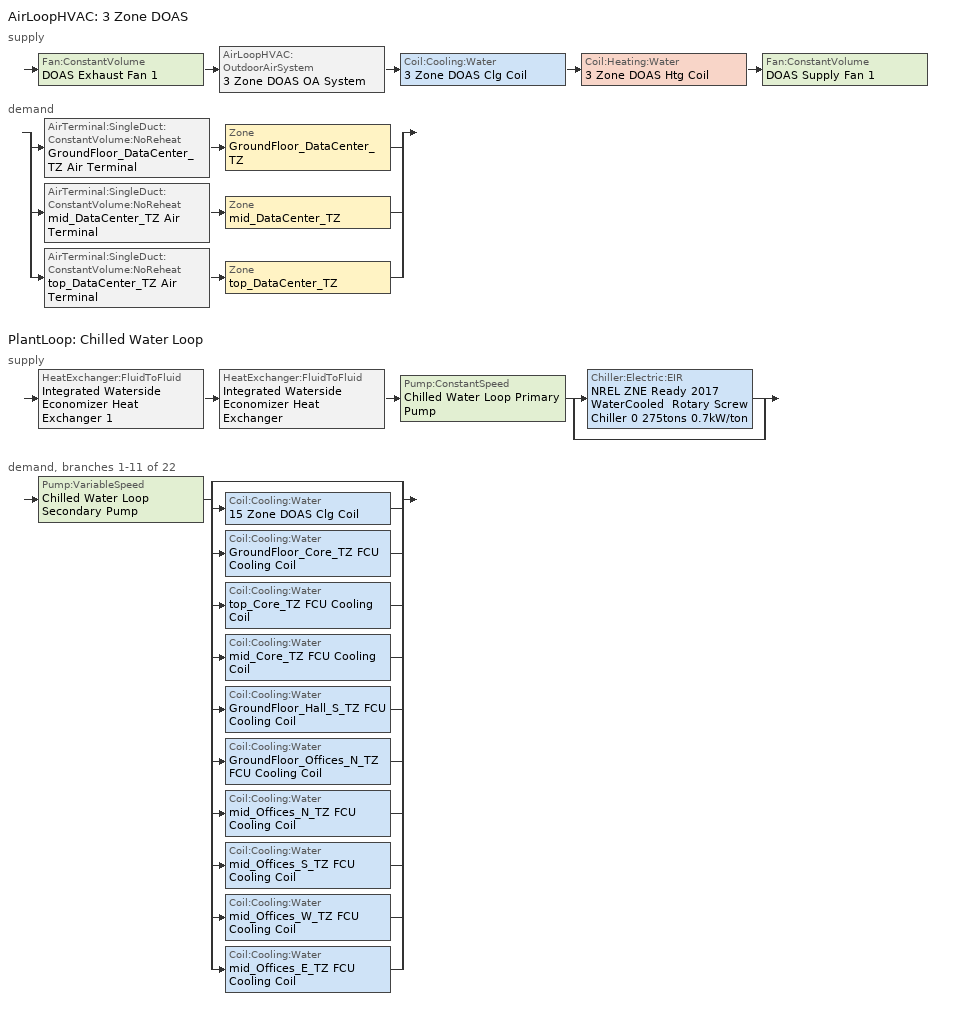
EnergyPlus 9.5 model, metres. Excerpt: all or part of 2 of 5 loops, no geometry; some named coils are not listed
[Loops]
AirLoopHVAC '3 Zone DOAS'
 supply: Fan:ConstantVolume 'DOAS Exhaust Fan 1' > AirLoopHVAC:OutdoorAirSystem '3 Zone DOAS OA System' > Coil:Cooling:Water '3 Zone DOAS Clg Coil' > Coil:Heating:Water '3 Zone DOAS Htg Coil' > Fan:ConstantVolume 'DOAS Supply Fan 1'
 demand: split
  | AirTerminal:SingleDuct:ConstantVolume:NoReheat 'GroundFloor_DataCenter_TZ Air Terminal' > Zone 'GroundFloor_DataCenter_TZ'
  | AirTerminal:SingleDuct:ConstantVolume:NoReheat 'mid_DataCenter_TZ Air Terminal' > Zone 'mid_DataCenter_TZ'
  | AirTerminal:SingleDuct:ConstantVolume:NoReheat 'top_DataCenter_TZ Air Terminal' > Zone 'top_DataCenter_TZ'
PlantLoop 'Chilled Water Loop'
 supply: HeatExchanger:FluidToFluid 'Integrated Waterside Economizer Heat Exchanger 1' > HeatExchanger:FluidToFluid 'Integrated Waterside Economizer Heat Exchanger' > Pump:ConstantSpeed 'Chilled Water Loop Primary Pump' > split
  | Chiller:Electric:EIR 'NREL ZNE Ready 2017 WaterCooled  Rotary Screw Chiller 0 275tons 0.7kW/ton'
  | bypass
 demand, branches 1-11 of 22: Pump:VariableSpeed 'Chilled Water Loop Secondary Pump' > split
  | bypass
  | Coil:Cooling:Water '15 Zone DOAS Clg Coil'
  | Coil:Cooling:Water 'GroundFloor_Core_TZ FCU Cooling Coil'
  | Coil:Cooling:Water 'top_Core_TZ FCU Cooling Coil'
  | Coil:Cooling:Water 'mid_Core_TZ FCU Cooling Coil'
  | Coil:Cooling:Water 'GroundFloor_Hall_S_TZ FCU Cooling Coil'
  | Coil:Cooling:Water 'GroundFloor_Offices_N_TZ FCU Cooling Coil'
  | Coil:Cooling:Water 'mid_Offices_N_TZ FCU Cooling Coil'
  | Coil:Cooling:Water 'mid_Offices_S_TZ FCU Cooling Coil'
  | Coil:Cooling:Water 'mid_Offices_W_TZ FCU Cooling Coil'
  | Coil:Cooling:Water 'mid_Offices_E_TZ FCU Cooling Coil'
[ZoneControl:Thermostat] Temperature Difference Between Cutout And Setpoint {deltaC}=0
Name | Zone or ZoneList | Control Type Schedule | Control 1
GroundFloor_DataCenter_TZ Thermostat | GroundFloor_DataCenter_TZ | GroundFloor_DataCenter_TZ Thermostat Schedule | DataCenter Cooling Setpoints Dual SP Control
mid_DataCenter_TZ Thermostat | mid_DataCenter_TZ | mid_DataCenter_TZ Thermostat Schedule | {99f496a8-7f20-4b6c-8b70-f49e0fe64229} 1
top_DataCenter_TZ Thermostat | top_DataCenter_TZ | top_DataCenter_TZ Thermostat Schedule | {99f496a8-7f20-4b6c-8b70-f49e0fe64229}
[ThermostatSetpoint:DualSetpoint] Heating Setpoint Temperature Schedule=Heating_DC; Cooling Setpoint Temperature Schedule=Cooling_DC
DataCenter Cooling Setpoints Dual SP Control; {99f496a8-7f20-4b6c-8b70-f49e0fe64229} 1; {99f496a8-7f20-4b6c-8b70-f49e0fe64229}
[AirTerminal:SingleDuct:ConstantVolume:NoReheat] Availability Schedule=Always On Discrete; Maximum Air Flow Rate {m3/s}=AutoSize
GroundFloor_DataCenter_TZ Air Terminal; mid_DataCenter_TZ Air Terminal; top_DataCenter_TZ Air Terminal
[Fan:OnOff] Availability Schedule=Always On Discrete; Fan Total Efficiency=0.385; Pressure Rise {Pa}=530.303; Maximum Flow Rate {m3/s}=Autosize; Motor Efficiency=0.7; Motor In Airstream Fraction=1
Name | Fan Power Ratio Function of Speed Ratio Curve | Fan Efficiency Ratio Function of Speed Ratio Curve
GroundFloor_Core_TZ Fan Coil fan | Fan On Off Power Curve | Fan On Off Efficiency Curve
GroundFloor_Hall_S_TZ Fan Coil fan | Fan On Off Power Curve 3 | Fan On Off Efficiency Curve 3
GroundFloor_Offices_N_TZ Fan Coil fan | Fan On Off Power Curve 4 | Fan On Off Efficiency Curve 4
mid_Core_TZ Fan Coil fan | Fan On Off Power Curve 2 | Fan On Off Efficiency Curve 2
mid_Offices_E_TZ Fan Coil fan | Fan On Off Power Curve 8 | Fan On Off Efficiency Curve 8
mid_Offices_N_TZ Fan Coil fan | Fan On Off Power Curve 5 | Fan On Off Efficiency Curve 5
mid_Offices_S_TZ Fan Coil fan | Fan On Off Power Curve 6 | Fan On Off Efficiency Curve 6
mid_Offices_W_TZ Fan Coil fan | Fan On Off Power Curve 7 | Fan On Off Efficiency Curve 7
top_Core_TZ Fan Coil fan | Fan On Off Power Curve 1 | Fan On Off Efficiency Curve 1
[Coil:Cooling:Water] Availability Schedule=Always On Discrete; Design Water Flow Rate {m3/s}=Autosize; Design Air Flow Rate {m3/s}=Autosize; Design Inlet Water Temperature {C}=Autosize; Design Inlet Air Temperature {C}=Autosize; Design Outlet Air Temperature {C}=Autosize; Design Inlet Air Humidity Ratio {kgWater/kgDryAir}=Autosize; Design Outlet Air Humidity Ratio {kgWater/kgDryAir}=Autosize; Type of Analysis=SimpleAnalysis; Heat Exchanger Configuration=CrossFlow
GroundFloor_Core_TZ FCU Cooling Coil; GroundFloor_Hall_S_TZ FCU Cooling Coil; GroundFloor_Offices_N_TZ FCU Cooling Coil; mid_Core_TZ FCU Cooling Coil; mid_Offices_E_TZ FCU Cooling Coil; mid_Offices_N_TZ FCU Cooling Coil; mid_Offices_S_TZ FCU Cooling Coil; mid_Offices_W_TZ FCU Cooling Coil; top_Core_TZ FCU Cooling Coil; 3 Zone DOAS Clg Coil
[Coil:Heating:Water]
3 Zone DOAS Htg Coil: Availability Schedule=Always On Discrete; U-Factor Times Area Value {W/K}=Autosize; Maximum Water Flow Rate {m3/s}=Autosize; Performance Input Method=UFactorTimesAreaAndDesignWaterFlowRate; Rated Capacity {W}=Autosize; Rated Inlet Water Temperature {C}=50; Rated Inlet Air Temperature {C}=16.5; Rated Outlet Water Temperature {C}=38; Rated Outlet Air Temperature {C}=32.2; Rated Ratio for Air and Water Convection=0.5
[ZoneHVAC:FourPipeFanCoil] Availability Schedule=Always On Discrete; Capacity Control Method=CyclingFan; Maximum Supply Air Flow Rate {m3/s}=Autosize; Maximum Outdoor Air Flow Rate {m3/s}=0; Maximum Cold Water Flow Rate {m3/s}=Autosize; Maximum Hot Water Flow Rate {m3/s}=Autosize; Minimum Supply Air Temperature in Cooling Mode {C}=Autosize; Maximum Supply Air Temperature in Heating Mode {C}=Autosize
Name | Supply Air Fan | Cooling Coil | Heating Coil
GroundFloor_Core_TZ FCU | GroundFloor_Core_TZ Fan Coil fan | GroundFloor_Core_TZ FCU Cooling Coil | GroundFloor_Core_TZ FCU Heating Coil
GroundFloor_Hall_S_TZ FCU | GroundFloor_Hall_S_TZ Fan Coil fan | GroundFloor_Hall_S_TZ FCU Cooling Coil | GroundFloor_Hall_S_TZ FCU Heating Coil
GroundFloor_Offices_N_TZ FCU | GroundFloor_Offices_N_TZ Fan Coil fan | GroundFloor_Offices_N_TZ FCU Cooling Coil | GroundFloor_Offices_N_TZ FCU Heating Coil
mid_Core_TZ FCU | mid_Core_TZ Fan Coil fan | mid_Core_TZ FCU Cooling Coil | mid_Core_TZ FCU Heating Coil
mid_Offices_E_TZ FCU | mid_Offices_E_TZ Fan Coil fan | mid_Offices_E_TZ FCU Cooling Coil | mid_Offices_E_TZ FCU Heating Coil
mid_Offices_N_TZ FCU | mid_Offices_N_TZ Fan Coil fan | mid_Offices_N_TZ FCU Cooling Coil | mid_Offices_N_TZ FCU Heating Coil
mid_Offices_S_TZ FCU | mid_Offices_S_TZ Fan Coil fan | mid_Offices_S_TZ FCU Cooling Coil | mid_Offices_S_TZ FCU Heating Coil
mid_Offices_W_TZ FCU | mid_Offices_W_TZ Fan Coil fan | mid_Offices_W_TZ FCU Cooling Coil | mid_Offices_W_TZ FCU Heating Coil
top_Core_TZ FCU | top_Core_TZ Fan Coil fan | top_Core_TZ FCU Cooling Coil | top_Core_TZ FCU Heating Coil
[Zone equipment]
GroundFloor_DataCenter_TZ: GroundFloor_DataCenter_TZ Air Terminal, GroundFloor_DataCenter_TZ FCU
mid_DataCenter_TZ: mid_DataCenter_TZ Air Terminal, mid_DataCenter_TZ FCU
top_DataCenter_TZ: top_DataCenter_TZ Air Terminal, top_DataCenter_TZ FCU
[Sizing:Zone] Zone Cooling Design Supply Air Temperature Input Method=SupplyAirTemperature; Zone Cooling Design Supply Air Temperature {C}=13; Zone Cooling Design Supply Air Temperature Difference {deltaC}=10; Zone Heating Design Supply Air Temperature Input Method=SupplyAirTemperature; Zone Heating Design Supply Air Temperature {C}=40; Zone Heating Design Supply Air Temperature Difference {deltaC}=10; Zone Cooling Design Supply Air Humidity Ratio {kgWater/kgDryAir}=0.0085; Zone Heating Design Supply Air Humidity Ratio {kgWater/kgDryAir}=0.008; Design Specification Outdoor Air Object=DSOA DataCenter; Cooling Design Air Flow Method=DesignDay; Cooling Design Air Flow Rate {m3/s}=0; Cooling Minimum Air Flow per Zone Floor Area {m3/s-m2}=0.000762; Cooling Minimum Air Flow {m3/s}=0; Cooling Minimum Air Flow Fraction=0; Heating Design Air Flow Method=DesignDay; Heating Design Air Flow Rate {m3/s}=0; Heating Maximum Air Flow per Zone Floor Area {m3/s-m2}=0.002; Heating Maximum Air Flow {m3/s}=0.142; Heating Maximum Air Flow Fraction=0.3; Account for Dedicated Outdoor Air System=Yes; Dedicated Outdoor Air System Control Strategy=NeutralSupplyAir; Dedicated Outdoor Air Low Setpoint Temperature for Design {C}=15.5; Dedicated Outdoor Air High Setpoint Temperature for Design {C}=21
GroundFloor_DataCenter_TZ; mid_DataCenter_TZ; top_DataCenter_TZ
[Controller:MechanicalVentilation]
3 Zone DOAS Mechanical Ventilation Controller: Availability Schedule=3 Zone DOAS Occ Sch; Demand Controlled Ventilation=No; System Outdoor Air Method=ZoneSum; Zone or ZoneList 1=GroundFloor_DataCenter_TZ; Design Specification Outdoor Air Object Name 1=DSOA DataCenter; Zone or ZoneList 2=mid_DataCenter_TZ; Design Specification Outdoor Air Object Name 2=DSOA DataCenter; Zone or ZoneList 3=top_DataCenter_TZ; Design Specification Outdoor Air Object Name 3=DSOA DataCenter
[DesignSpecification:OutdoorAir]
DSOA DataCenter: Outdoor Air Method=Sum; Outdoor Air Flow per Person {m3/s-person}=0; Outdoor Air Flow per Zone Floor Area {m3/s-m2}=0.00043; Outdoor Air Flow per Zone {m3/s}=0; Outdoor Air Flow Air Changes per Hour {1/hr}=0
[AirLoopHVAC]
3 Zone DOAS: Design Supply Air Flow Rate {m3/s}=AutoSize; Design Return Air Flow Fraction of Supply Air Flow=1
[Sizing:System]
3 Zone DOAS: Type of Load to Size On=VentilationRequirement; Design Outdoor Air Flow Rate {m3/s}=Autosize; Central Heating Maximum System Air Flow Ratio=1; Preheat Design Temperature {C}=7; Preheat Design Humidity Ratio {kgWater/kgDryAir}=0.008; Precool Design Temperature {C}=12.8; Precool Design Humidity Ratio {kgWater/kgDryAir}=0.008; Central Cooling Design Supply Air Temperature {C}=15.5; Central Heating Design Supply Air Temperature {C}=21; Type of Zone Sum to Use=Coincident; 100% Outdoor Air in Cooling=Yes; 100% Outdoor Air in Heating=Yes; Central Cooling Design Supply Air Humidity Ratio {kgWater/kgDryAir}=0.0085; Central Heating Design Supply Air Humidity Ratio {kgWater/kgDryAir}=0.008; Cooling Supply Air Flow Rate Method=DesignDay; Cooling Supply Air Flow Rate {m3/s}=0; Cooling Supply Air Flow Rate Per Floor Area {m3/s-m2}=0.00996765; Cooling Fraction of Autosized Cooling Supply Air Flow Rate=1; Cooling Supply Air Flow Rate Per Unit Cooling Capacity {m3/s-W}=3.94755e-05; Heating Supply Air Flow Rate Method=DesignDay; Heating Supply Air Flow Rate {m3/s}=0; Heating Supply Air Flow Rate Per Floor Area {m3/s-m2}=0.00996765; Heating Fraction of Autosized Heating Supply Air Flow Rate=1; Heating Fraction of Autosized Cooling Supply Air Flow Rate=1; Heating Supply Air Flow Rate Per Unit Heating Capacity {m3/s-W}=3.15882e-05; System Outdoor Air Method=ZoneSum; Zone Maximum Outdoor Air Fraction=1; Cooling Design Capacity Method=CoolingDesignCapacity; Cooling Design Capacity {W}=Autosize; Cooling Design Capacity Per Floor Area {W/m2}=234.7; Fraction of Autosized Cooling Design Capacity=1; Heating Design Capacity Method=HeatingDesignCapacity; Heating Design Capacity {W}=Autosize; Heating Design Capacity Per Floor Area {W/m2}=157; Fraction of Autosized Heating Design Capacity=1; Central Cooling Capacity Control Method=OnOff
[Controller:WaterCoil] Control Variable=Temperature; Actuator Variable=Flow; Maximum Actuated Flow {m3/s}=Autosize; Minimum Actuated Flow {m3/s}=0
Name | Action | Controller Convergence Tolerance {deltaC}
3 Zone DOAS Clg Coil Controller | Reverse | Autosize
3 Zone DOAS Htg Coil Controller | Normal | 0.0001
[Fan:ConstantVolume] Availability Schedule=3 Zone DOAS Occ Sch; Fan Total Efficiency=0.455; Maximum Flow Rate {m3/s}=AutoSize; Motor Efficiency=0.7; Motor In Airstream Fraction=1
Name | Pressure Rise {Pa}
DOAS Exhaust Fan 1 | 373.633
DOAS Supply Fan 1 | 650
[SetpointManager:MixedAir] Control Variable=Temperature
Name | Setpoint Node or NodeList
DOAS Exhaust Fan 1 Outlet Air Node OS Default SPM | DOAS Exhaust Fan 1 Outlet Air Node
3 Zone DOAS Mixed Air Node OS Default SPM | 3 Zone DOAS Mixed Air Node
3 Zone DOAS Clg Coil Outlet Air Node OS Default SPM | 3 Zone DOAS Clg Coil Outlet Air Node
3 Zone DOAS Htg Coil Outlet Air Node OS Default SPM | 3 Zone DOAS Htg Coil Outlet Air Node
[Controller:OutdoorAir]
3 Zone DOAS Outdoor Air Controller: Minimum Outdoor Air Flow Rate {m3/s}=Autosize; Maximum Outdoor Air Flow Rate {m3/s}=Autosize; Economizer Control Type=NoEconomizer; Economizer Control Action Type=ModulateFlow; Lockout Type=LockoutWithHeating; Minimum Limit Type=FixedMinimum; Minimum Outdoor Air Schedule=3 Zone DOAS Occ Sch; Minimum Fraction of Outdoor Air Schedule=Always On Discrete; Mechanical Ventilation Controller=3 Zone DOAS Mechanical Ventilation Controller; High Humidity Control=No; Control High Indoor Humidity Based on Outdoor Humidity Ratio=Yes; Heat Recovery Bypass Control Type=BypassWhenWithinEconomizerLimits
[SetpointManager:OutdoorAirReset]
3 Zone DOAS SAT Reset: Control Variable=Temperature; Setpoint at Outdoor Low Temperature {C}=21; Outdoor Low Temperature {C}=13; Setpoint at Outdoor High Temperature {C}=15.5; Outdoor High Temperature {C}=21; Setpoint Node or NodeList=3 Zone DOAS Supply Outlet Node
[PlantLoop]
Chilled Water Loop: Fluid Type=Water; Plant Equipment Operation Scheme=Chilled Water Loop Operation Schemes; Maximum Loop Temperature {C}=40; Minimum Loop Temperature {C}=1; Maximum Loop Flow Rate {m3/s}=Autosize; Minimum Loop Flow Rate {m3/s}=0; Plant Loop Volume {m3}=Autocalculate; Load Distribution Scheme=Optimal; Plant Loop Demand Calculation Scheme=SingleSetpoint; Common Pipe Simulation=CommonPipe
[Sizing:Plant]
Chilled Water Loop: Loop Type=Cooling; Design Loop Exit Temperature {C}=6.7; Loop Design Temperature Difference {deltaC}=5.6; Sizing Option=NonCoincident; Zone Timesteps in Averaging Window=1; Coincident Sizing Factor Mode=None
[HeatExchanger:FluidToFluid] Availability Schedule=Always On Discrete; Loop Demand Side Design Flow Rate {m3/s}=Autosize; Loop Supply Side Design Flow Rate {m3/s}=Autosize; Heat Exchange Model Type=CounterFlow; Heat Exchanger U-Factor Times Area Value {W/K}=Autosize; Control Type=CoolingDifferentialOnOff; Minimum Temperature Difference to Activate Heat Exchanger {deltaC}=0; Heat Transfer Metering End Use Type=FreeCooling; Component Override Cooling Control Temperature Mode=Loop; Sizing Factor=1; Operation Minimum Temperature Limit {C}=1.7; Operation Maximum Temperature Limit {C}=22
Integrated Waterside Economizer Heat Exchanger 1; Integrated Waterside Economizer Heat Exchanger
[SetpointManager:Scheduled] Control Variable=Temperature; Schedule=Chilled Water Loop Temp - 44F
Name | Setpoint Node or NodeList
Chilled Water Loop Setpoint Manager 4
Chilled Water Loop Setpoint Manager 2 | Chilled Water Loop Primary Pump Inlet Water Node
Chilled Water Loop Setpoint Manager 3 | NREL ZNE Ready 2017 WaterCooled  Rotary Screw Chiller 0 Supply Outlet Water Node
Chilled Water Loop Setpoint Manager | Chilled Water Loop Supply Outlet Node
[Pump:ConstantSpeed]
Chilled Water Loop Primary Pump: Design Flow Rate {m3/s}=Autosize; Design Pump Head {Pa}=44836; Design Power Consumption {W}=Autosize; Motor Efficiency=0.895; Fraction of Motor Inefficiencies to Fluid Stream=0; Pump Control Type=Intermittent; Design Power Sizing Method=PowerPerFlowPerPressure; Design Electric Power per Unit Flow Rate {W/(m3/s)}=348701.1; Design Shaft Power per Unit Flow Rate per Unit Head {W/((m3/s)-Pa)}=1.28205
[Chiller:Electric:EIR]
NREL ZNE Ready 2017 WaterCooled  Rotary Screw Chiller 0 275tons 0.7kW/ton: Reference Capacity {W}=Autosize; Reference COP {W/W}=4.9; Reference Leaving Chilled Water Temperature {C}=6.7; Reference Entering Condenser Fluid Temperature {C}=35; Reference Chilled Water Flow Rate {m3/s}=Autosize; Reference Condenser Fluid Flow Rate {m3/s}=Autosize; Cooling Capacity Function of Temperature Curve=ChlrWtrPosDispPathAAllQRatio_fTchwsTcwsSI; Electric Input to Cooling Output Ratio Function of Temperature Curve=ChlrWtrPosDispPathAAllEIRRatio_fTchwsTcwsSI; Electric Input to Cooling Output Ratio Function of Part Load Ratio Curve=ChlrWtrPosDispPathAAllEIRRatio_fQRatio; Minimum Part Load Ratio=0.15; Maximum Part Load Ratio=1; Optimum Part Load Ratio=1; Minimum Unloading Ratio=0.25; Condenser Type=WaterCooled; Condenser Fan Power Ratio {W/W}=0; Fraction of Compressor Electric Consumption Rejected by Condenser=1; Leaving Chilled Water Lower Temperature Limit {C}=2.2; Chiller Flow Mode=ConstantFlow; Sizing Factor=1; Basin Heater Capacity {W/K}=0; Basin Heater Setpoint Temperature {C}=10; Condenser Heat Recovery Relative Capacity Fraction=1
[Pump:VariableSpeed]
Chilled Water Loop Secondary Pump: Design Maximum Flow Rate {m3/s}=Autosize; Design Pump Head {Pa}=134508; Design Power Consumption {W}=Autosize; Motor Efficiency=0.917; Fraction of Motor Inefficiencies to Fluid Stream=0; Coefficient 1 of the Part Load Performance Curve=0; Coefficient 2 of the Part Load Performance Curve=0.0205; Coefficient 3 of the Part Load Performance Curve=0.4101; Coefficient 4 of the Part Load Performance Curve=0.5753; Design Minimum Flow Rate {m3/s}=0; Pump Control Type=Intermittent; Skin Loss Radiative Fraction=0.5; Design Power Sizing Method=PowerPerFlowPerPressure; Design Electric Power per Unit Flow Rate {W/(m3/s)}=348701.1; Design Shaft Power per Unit Flow Rate per Unit Head {W/((m3/s)-Pa)}=1.28205; Design Minimum Flow Rate Fraction=0
[PlantEquipmentOperationSchemes]
Chilled Water Loop Operation Schemes: Control Scheme 1=Chilled Water Loop Cooling Operation Scheme; Control Scheme 1 Schedule=Always On Discrete; Control Scheme 2=Chilled Water Loop Setpoint Operation Scheme; Control Scheme 2 Schedule=Always On Discrete
[PlantEquipmentOperation:CoolingLoad]
Chilled Water Loop Cooling Operation Scheme: Load Range 1 Lower Limit {W}=0; Load Range 1 Upper Limit {W}=1000000000; Range 1 Equipment List=Chilled Water Loop Cooling Equipment List
[PlantEquipmentList]
Chilled Water Loop Cooling Equipment List: Integrated Waterside Economizer Heat Exchanger 1, Integrated Waterside Economizer Heat Exchanger, NREL ZNE Ready 2017 WaterCooled  Rotary Screw Chiller 0 275tons 0.7kW/ton
[PlantEquipmentOperation:ComponentSetpoint]
Chilled Water Loop Setpoint Operation Scheme: Equipment 1=Integrated Waterside Economizer Heat Exchanger 1; Component 1 Flow Rate {m3/s}=Autosize; Operation 1 Type=Cooling; Equipment 2=Integrated Waterside Economizer Heat Exchanger; Component 2 Flow Rate {m3/s}=Autosize; Operation 2 Type=Cooling; Equipment 3=NREL ZNE Ready 2017 WaterCooled  Rotary Screw Chiller 0 275tons 0.7kW/ton; Component 3 Flow Rate {m3/s}=Autosize; Operation 3 Type=Cooling
[Schedule:Compact]
GroundFloor_DataCenter_TZ Thermostat Schedule; mid_DataCenter_TZ Thermostat Schedule; top_DataCenter_TZ Thermostat Schedule: Through: 12/31, For: AllDays, Until: 24:00, 4
[Schedule:Day:Interval]
Schedule Day 31; Schedule Day 32; Schedule Day 33; Schedule Day 34; Schedule Day 2; Schedule Day 30; Schedule Day 28; Schedule Day 27: No, 24:00, 27
3 Zone DOAS Occ Sch Default: No, 24:00, 0
3 Zone DOAS Occ Sch Summer Design Day; 3 Zone DOAS Occ Sch Winter Design Day: No, 24:00, 1
Chilled Water Loop Temp - 44F Default: No, 24:00, 6.66667
[Schedule:Week:Daily]
Heating_DC Week Rule - Jan1-Dec31: Schedule Day 31, Schedule Day 31, Schedule Day 31, Schedule Day 31, Schedule Day 31, Schedule Day 31, Schedule Day 31, Schedule Day 34, Schedule Day 32, Schedule Day 33, Schedule Day 31, Schedule Day 31
Cooling_DC Week Rule - Jan1-Dec31: Schedule Day 2, Schedule Day 2, Schedule Day 2, Schedule Day 2, Schedule Day 2, Schedule Day 2, Schedule Day 2, Schedule Day 27, Schedule Day 30, Schedule Day 28, Schedule Day 2, Schedule Day 2
3 Zone DOAS Occ Sch Week Rule - Jan1-Dec31: 3 Zone DOAS Occ Sch Default, 3 Zone DOAS Occ Sch Default, 3 Zone DOAS Occ Sch Default, 3 Zone DOAS Occ Sch Default, 3 Zone DOAS Occ Sch Default, 3 Zone DOAS Occ Sch Default, 3 Zone DOAS Occ Sch Default, 3 Zone DOAS Occ Sch Default, 3 Zone DOAS Occ Sch Summer Design Day, 3 Zone DOAS Occ Sch Winter Design Day, 3 Zone DOAS Occ Sch Default, 3 Zone DOAS Occ Sch Default
Chilled Water Loop Temp - 44F Week Rule - Jan1-Dec31: Chilled Water Loop Temp - 44F Default, Chilled Water Loop Temp - 44F Default, Chilled Water Loop Temp - 44F Default, Chilled Water Loop Temp - 44F Default, Chilled Water Loop Temp - 44F Default, Chilled Water Loop Temp - 44F Default, Chilled Water Loop Temp - 44F Default, Chilled Water Loop Temp - 44F Default, Chilled Water Loop Temp - 44F Default, Chilled Water Loop Temp - 44F Default, Chilled Water Loop Temp - 44F Default, Chilled Water Loop Temp - 44F Default
[Schedule:Year]
Heating_DC: Heating_DC Week Rule - Jan1-Dec31, 1, 1, 12, 31
Cooling_DC: Cooling_DC Week Rule - Jan1-Dec31, 1, 1, 12, 31
3 Zone DOAS Occ Sch: 3 Zone DOAS Occ Sch Week Rule - Jan1-Dec31, 1, 1, 12, 31
Chilled Water Loop Temp - 44F: Chilled Water Loop Temp - 44F Week Rule - Jan1-Dec31, 1, 1, 12, 31
[Schedule:Constant]
Always On Discrete: OnOff 1, 1
[Curve:Exponent] Coefficient1 Constant=1; Coefficient2 Constant=0; Coefficient3 Constant=0; Minimum Value of x=0; Maximum Value of x=1
Fan On Off Power Curve; Fan On Off Power Curve 3; Fan On Off Power Curve 4; Fan On Off Power Curve 2; Fan On Off Power Curve 8; Fan On Off Power Curve 5; Fan On Off Power Curve 6; Fan On Off Power Curve 7; Fan On Off Power Curve 1
[Curve:Cubic] Coefficient1 Constant=1; Coefficient2 x=0; Coefficient3 x**2=0; Coefficient4 x**3=0; Minimum Value of x=0; Maximum Value of x=1
Fan On Off Efficiency Curve; Fan On Off Efficiency Curve 3; Fan On Off Efficiency Curve 4; Fan On Off Efficiency Curve 2; Fan On Off Efficiency Curve 8; Fan On Off Efficiency Curve 5; Fan On Off Efficiency Curve 6; Fan On Off Efficiency Curve 7; Fan On Off Efficiency Curve 1
[Curve:Biquadratic] Minimum Value of x=4.44; Maximum Value of x=12.22; Minimum Value of y=15.56; Maximum Value of y=29.44
Name | Coefficient1 Constant | Coefficient2 x | Coefficient3 x**2 | Coefficient4 y | Coefficient5 y**2 | Coefficient6 x*y | Minimum Curve Output | Maximum Curve Output
ChlrWtrPosDispPathAAllQRatio_fTchwsTcwsSI | 0.96744 | 0.037082 | 0.000434 | -0.005837 | -4.9e-05 | -0.000274 | 0.89 | 1.33
ChlrWtrPosDispPathAAllEIRRatio_fTchwsTcwsSI | 0.665307 | -0.009339 | 0.000483 | 0.009492 | 0.000544 | -0.000864 | 0.74 | 1.27
[Curve:Quadratic]
ChlrWtrPosDispPathAAllEIRRatio_fQRatio: Coefficient1 Constant=0.310965; Coefficient2 x=0.322519; Coefficient3 x**2=0.372745; Minimum Value of x=0.1; Maximum Value of x=1; Minimum Curve Output=0.35
